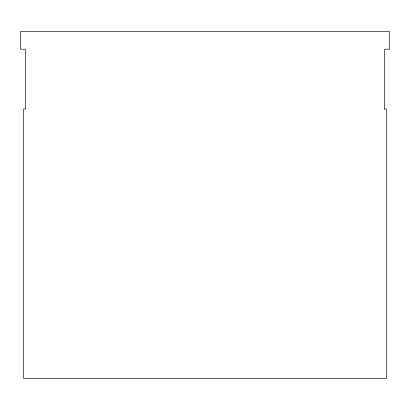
<?xml version="1.0" encoding="UTF-8"?>
<svg xmlns="http://www.w3.org/2000/svg" width="410" height="410" viewBox="0 0 410 410"><rect width="100%" height="100%" fill="white"/><g stroke="black" fill="none" stroke-linecap="round" stroke-linejoin="round"><path stroke-width="0.61" d="M25.461 109.045L23.554 109.045L23.554 378.42L386.445 378.42L386.445 109.045L384.539 109.045M384.636 109.045L384.636 49.185L389.5 49.185L389.5 31.58L20.5 31.58L20.5 49.185L25.364 49.185L25.364 109.045"/></g></svg>
